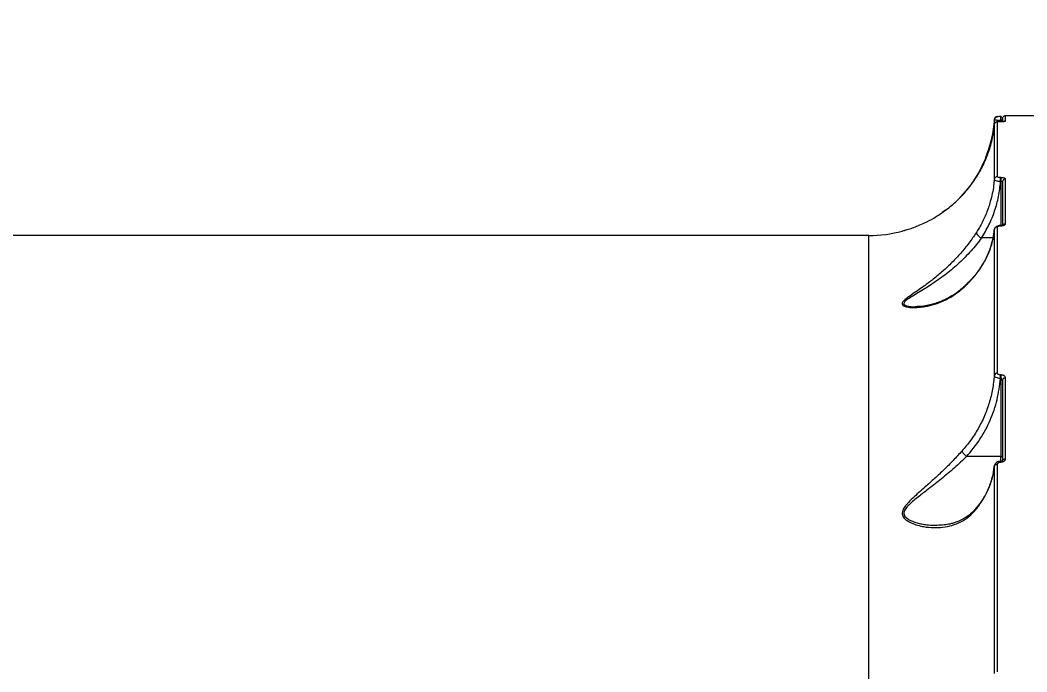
# Model space of a CAD drawing. Header units: millimetres. Extents: x -5609 to 5139, y -3980 to 3221.
# Drawn here: x 959 to 1279.1, y 470.4 to 677.4 of the extents above; entities that cross this region are included whole.
import ezdxf

# ---------------------------------------------------------------- set-up
doc = ezdxf.new("R2010")
doc.units = ezdxf.units.MM
doc.layers.add('DIKOM_ОБЪЕКТ', color=7, linetype='Continuous')
doc.layers.add('DIKOM_РАЗМЕР_ЗОНА', color=7, linetype='Continuous')
doc.styles.add('style1', font='arial.ttf', dxfattribs={"width": 0.8})
doc.dimstyles.new('1-50', dxfattribs={"dimtxt": 300, "dimasz": 200, "dimexe": 100, "dimexo": 0, "dimgap": 100, "dimtad": 1, "dimtxsty": 'style1', "dimcen": 200, "dimclrd": 7, "dimclre": 7, "dimclrt": 7, "dimadec": 1, "dimazin": 2, "dimtfac": 1, "dimtmove": 0, "dimatfit": 2, "dimfxl": 0, "dimlwd": 25, "dimlwe": 18, "dimarcsym": 0})

# ---------------------------------------------------------------- blocks, each defined once
blk = doc.blocks.new('A$Cc336a1e3')
at = {"color": 7, "linetype": 'Continuous', "lineweight": 15}
for p, q in [((4089.94, 1900.6), (4089.94, 1918.03)), ((4090.9, 1918.14), (4090.82, 1918.14)), ((4091.01, 1918.14), (4090.9, 1918.14)), ((4090.9, 1918.14), (4091, 1918.14)), ((4091, 1919.73), (4090.97, 1919.73)), ((4090.97, 1918.4), (4091, 1918.4)), ((4106, 1919.9), (4092.5, 1919.9)), ((4088.94, 1917.11), (4088.94, 1899.72)), ((4090.95, 1900.3), (4091, 1900.3)), ((4090.95, 1899.01), (4091, 1899.01)), ((4092.5, 1885.64), (4092.5, 1899.84)), ((4073.4, 1889.95), (4072.37, 1889.18)), ((4060.82, 1883.66), (4060.42, 1883.54)), ((4088.94, 1883.75), (4088.94, 1837.47)), ((4089, 1884.13), (4088.95, 1883.78)), ((4089.94, 1838.21), (4089.94, 1884.6)), ((4091.01, 1885.1), (4090.91, 1885.1)), ((4090.92, 1885.01), (4091, 1885.01)), ((4049.05, 1881.9), (3678.95, 1881.9)), ((4091, 1837.6), (4090.92, 1837.6)), ((4090.92, 1836.47), (4090.92, 1837.6)), ((4091, 1837.6), (4091, 1836.47)), ((4091, 1836.47), (4090.92, 1836.47)), ((4091, 1836.47), (4091, 1811.67)), ((4092.5, 1810.94), (4092.5, 1836.66)), ((4091, 1811.67), (4080.11, 1811.67)), ((4089.94, 1743.28), (4089.94, 1809.25)), ((4091.02, 1810.19), (4090.93, 1810.19)), ((4091, 1809.93), (4090.95, 1809.93)), ((4088.94, 1808.57), (4088.94, 1742.74))]:
    blk.add_line(p, q, dxfattribs=at)
at = {"color": 8, "linetype": 'Continuous', "lineweight": 15}
for p, q in [((4090.9, 1918.14), (4090.9, 1918.14)), ((4090.93, 1918.17), (4090.97, 1918.4)), ((4090.97, 1918.4), (4090.97, 1919.73)), ((4091, 1919.73), (4091, 1918.4)), ((4091, 1918.4), (4091, 1918.14)), ((4092.5, 1918.31), (4092.5, 1919.9)), ((4091, 1899.01), (4091, 1885.1)), ((4049.05, 1561.75), (4049.05, 1881.9)), ((4088.54, 1881.13), (4084.89, 1881.13)), ((4088.94, 1808.57), (4089.03, 1808.88)), ((4091, 1810.19), (4091, 1811.67))]:
    blk.add_line(p, q, dxfattribs=at)
at = {"color": 7, "linetype": 'Continuous', "lineweight": 15}
for centre, radius, start, end in [((4089.94, 1918.7), 1, 89.9857, 175.791), ((4089.94, 1917.03), 0.998, 89.881, 175.6673), ((4049.05, 1921.9), 40, 270, 285.3947), ((4086.2, 1884.2), 3.34, 205.1328, 246.7107), ((4089.9, 1883.63), 0.968, 87.8511, 172.9606), ((4089.86, 1837.28), 0.937, 85.1481, 168.4864)]:
    blk.add_arc(centre, radius, start, end, dxfattribs=at)
at = {"color": 8, "linetype": 'Continuous', "lineweight": 15}
blk.add_arc((4092.5, 1917.31), 1, 89.9764, 116.278, dxfattribs=at)
at = {"color": 7, "linetype": 'Continuous', "lineweight": 15}
for points, knots in [([(4088.94, 1918.78), (4088.85, 1917.75), (4088.65, 1915.69), (4088.06, 1912.63), (4087.27, 1909.61), (4086.55, 1907.64), (4086.18, 1906.66)], [0, 0, 0, 0, 0.248305, 0.498465, 0.749215, 1, 1, 1, 1]), ([(4090.97, 1918.4), (4090.83, 1918.4), (4090.55, 1918.41), (4090.16, 1918.45), (4089.8, 1918.49), (4089.4, 1918.55), (4089.02, 1918.65), (4088.97, 1918.73), (4088.94, 1918.78)], [0, 0, 0, 0, 0.128856, 0.257159, 0.383641, 0.50915, 0.755198, 1, 1, 1, 1]), ([(4090.97, 1919.71), (4090.76, 1919.71), (4090.34, 1919.7), (4089.83, 1919.6), (4089.46, 1919.43), (4089.22, 1919.24), (4089.04, 1918.99), (4089, 1918.81), (4088.98, 1918.71)], [0, 0, 0, 0, 0.235281, 0.475643, 0.604614, 0.737361, 0.870874, 1, 1, 1, 1]), ([(4089.98, 1918.06), (4089.92, 1918.06), (4089.83, 1918.05), (4089.76, 1918.01), (4089.75, 1918)], [0, 0, 0, 0, 0.80248, 1, 1, 1, 1]), ([(4089.94, 1918.03), (4089.95, 1918.04), (4089.97, 1918.07), (4090.13, 1918.1), (4090.32, 1918.12), (4090.49, 1918.13), (4090.69, 1918.14), (4090.83, 1918.14), (4090.9, 1918.14)], [0, 0, 0, 0, 0.248724, 0.498297, 0.626498, 0.749237, 0.875393, 1, 1, 1, 1]), ([(4091.28, 1919.48), (4091.27, 1919.51), (4091.25, 1919.58), (4091.17, 1919.66), (4091.06, 1919.7), (4091, 1919.71)], [0, 0, 0, 0, 0.180547, 0.581429, 1, 1, 1, 1]), ([(4091.5, 1918.78), (4091.49, 1918.74), (4091.48, 1918.65), (4091.41, 1918.55), (4091.32, 1918.48), (4091.23, 1918.44), (4091.12, 1918.41), (4091.04, 1918.4), (4091, 1918.4)], [0, 0, 0, 0, 0.250456, 0.500117, 0.633997, 0.750005, 0.88036, 1, 1, 1, 1]), ([(4091, 1918.14), (4091.11, 1918.14), (4091.33, 1918.14), (4091.64, 1918.16), (4091.91, 1918.17), (4092.2, 1918.2), (4092.45, 1918.25), (4092.48, 1918.29), (4092.5, 1918.31)], [0, 0, 0, 0, 0.126109, 0.250601, 0.373372, 0.501558, 0.751041, 1, 1, 1, 1]), ([(4092.6, 1919.9), (4092.5, 1919.9), (4092.3, 1919.9), (4092.01, 1919.79), (4091.73, 1919.58), (4091.54, 1919.27), (4091.51, 1919.02), (4091.5, 1918.9)], [0, 0, 0, 0, 0.172226, 0.360911, 0.558321, 0.787869, 1, 1, 1, 1]), ([(4091.5, 1918.74), (4091.5, 1918.8), (4091.5, 1918.9), (4091.5, 1918.37), (4091.5, 1918.15)], [0, 0, 0, 0, 0.587723, 1, 1, 1, 1]), ([(4072.66, 1889.36), (4073.87, 1890.28), (4076.3, 1892.12), (4079.39, 1895.25), (4082.09, 1898.58), (4083.79, 1901.24), (4084.82, 1903.11), (4085.36, 1904.16), (4085.86, 1905.22), (4086.31, 1906.26), (4086.73, 1907.32), (4087.12, 1908.4), (4087.38, 1909.17), (4087.53, 1909.69), (4087.72, 1910.3), (4087.92, 1911.06), (4088.12, 1911.86), (4088.24, 1912.37), (4088.33, 1912.83), (4088.48, 1913.58), (4088.66, 1914.61), (4088.83, 1915.9), (4088.91, 1916.72), (4088.94, 1917.11)], [0, 0, 0, 0, 0.12404, 0.249027, 0.374935, 0.500138, 0.534178, 0.570403, 0.608815, 0.643051, 0.677127, 0.715631, 0.751112, 0.754787, 0.767116, 0.81169, 0.829838, 0.846382, 0.861318, 0.874641, 0.920274, 0.962066, 1, 1, 1, 1]), ([(4086.18, 1906.66), (4085.68, 1905.47), (4084.93, 1903.69), (4083.64, 1901.36), (4082.25, 1899.1), (4080.41, 1896.54), (4078.79, 1894.81), (4078.03, 1894)], [0, 0, 0, 0, 0.25936, 0.387055, 0.517899, 0.775398, 1, 1, 1, 1]), ([(4088.94, 1899.72), (4088.88, 1899.08), (4088.74, 1897.59), (4088.34, 1895.25), (4087.78, 1892.95), (4087.13, 1890.86), (4086.45, 1889.04), (4085.67, 1887.25), (4084.86, 1885.63), (4084.04, 1884.15), (4083.45, 1883.23), (4083.18, 1882.78)], [0, 0, 0, 0, 0.105928, 0.249927, 0.397163, 0.499106, 0.61347, 0.720738, 0.820918, 0.914007, 1, 1, 1, 1]), ([(4084.89, 1881.13), (4085.71, 1882.51), (4087.36, 1885.26), (4089.14, 1889.71), (4090.42, 1894.3), (4090.77, 1897.44), (4090.95, 1899.01)], [0, 0, 0, 0, 0.249579, 0.500857, 0.750029, 1, 1, 1, 1]), ([(4089.94, 1900.6), (4089.82, 1900.59), (4089.57, 1900.56), (4089.24, 1900.36), (4089.01, 1900.07), (4088.96, 1899.83), (4088.94, 1899.72)], [0, 0, 0, 0, 0.241078, 0.500009, 0.758963, 1, 1, 1, 1]), ([(4090.95, 1899.01), (4090.68, 1899.03), (4090.16, 1899.07), (4089.5, 1899.24), (4089.03, 1899.46), (4088.97, 1899.63), (4088.94, 1899.72)], [0, 0, 0, 0, 0.249754, 0.499526, 0.749589, 1, 1, 1, 1]), ([(4090.95, 1900.3), (4090.81, 1900.3), (4090.55, 1900.31), (4090.22, 1900.38), (4089.99, 1900.48), (4089.96, 1900.56), (4089.94, 1900.6)], [0, 0, 0, 0, 0.249581, 0.499342, 0.749468, 1, 1, 1, 1]), ([(4090.95, 1899.01), (4090.95, 1899.14), (4090.95, 1899.33), (4090.95, 1899.6), (4090.95, 1899.8), (4090.95, 1899.97), (4090.95, 1900.17), (4090.95, 1900.25), (4090.95, 1900.3)], [0, 0, 0, 0, 0.239018, 0.36808, 0.500013, 0.631914, 0.761019, 1, 1, 1, 1]), ([(4092.5, 1899.84), (4092.48, 1899.9), (4092.43, 1900.02), (4092.09, 1900.17), (4091.59, 1900.28), (4091.2, 1900.29), (4091, 1900.3)], [0, 0, 0, 0, 0.250022, 0.499774, 0.749423, 1, 1, 1, 1]), ([(4091, 1900.3), (4091, 1900.25), (4091, 1900.17), (4091, 1899.97), (4091, 1899.8), (4091, 1899.6), (4091, 1899.33), (4091, 1899.14), (4091, 1899.01)], [0, 0, 0, 0, 0.238981, 0.368086, 0.499987, 0.63192, 0.760982, 1, 1, 1, 1]), ([(4091.5, 1898.89), (4091.5, 1898.9), (4091.49, 1898.92), (4091.44, 1898.95), (4091.37, 1898.98), (4091.28, 1898.99), (4091.16, 1899.01), (4091.06, 1899.01), (4091, 1899.01)], [0, 0, 0, 0, 0.171344, 0.312286, 0.499792, 0.632152, 0.759854, 1, 1, 1, 1]), ([(4092.5, 1899.84), (4092.37, 1899.83), (4092.18, 1899.81), (4091.95, 1899.69), (4091.79, 1899.57), (4091.66, 1899.41), (4091.53, 1899.19), (4091.51, 1899.01), (4091.5, 1898.89)], [0, 0, 0, 0, 0.239396, 0.368346, 0.499956, 0.631611, 0.760501, 1, 1, 1, 1]), ([(4091.5, 1898.89), (4091.5, 1896.76), (4091.5, 1892.61), (4091.5, 1887.59), (4091.5, 1885.14)], [0, 0, 0, 0, 0.514408, 1, 1, 1, 1]), ([(4059.67, 1883.34), (4059.66, 1883.34), (4059.62, 1883.33), (4060.02, 1883.43), (4060.65, 1883.61), (4061.52, 1883.86), (4062.92, 1884.32), (4064.81, 1885.04), (4067.09, 1886.04), (4069.73, 1887.4), (4071.68, 1888.71), (4072.66, 1889.36)], [0, 0, 0, 0, 0.018536, 0.119572, 0.167316, 0.219856, 0.349948, 0.481357, 0.612122, 0.805921, 1, 1, 1, 1]), ([(4091, 1885.01), (4091.1, 1885.02), (4091.3, 1885.02), (4091.59, 1885.06), (4091.85, 1885.12), (4092.15, 1885.23), (4092.44, 1885.4), (4092.48, 1885.56), (4092.5, 1885.64)], [0, 0, 0, 0, 0.125374, 0.251065, 0.375645, 0.50129, 0.750452, 1, 1, 1, 1]), ([(4083.18, 1882.78), (4082.43, 1881.68), (4080.93, 1879.46), (4078.3, 1876.27), (4075.51, 1873.28), (4072.57, 1870.53), (4069.56, 1868.02), (4066.85, 1866), (4064.48, 1864.34), (4062.55, 1863.02), (4061.15, 1862.02), (4060.35, 1861.34), (4059.92, 1860.89), (4059.66, 1860.47), (4059.6, 1859.96), (4060, 1859.58), (4060.66, 1859.33), (4061.56, 1859.12), (4063, 1858.99), (4064.95, 1859.06), (4067.29, 1859.37), (4069.99, 1860.01), (4072.98, 1861.16), (4075.9, 1862.71), (4077.72, 1864.15), (4078.63, 1864.87)], [0, 0, 0, 0, 0.061624, 0.1235, 0.185047, 0.24716, 0.309269, 0.37131, 0.413373, 0.457563, 0.497768, 0.514668, 0.52998, 0.546368, 0.562627, 0.595088, 0.610334, 0.627162, 0.669028, 0.710913, 0.752795, 0.815156, 0.876768, 0.938202, 1, 1, 1, 1]), ([(4078.63, 1864.87), (4079.58, 1865.75), (4081.48, 1867.51), (4083.88, 1870.47), (4085.72, 1873.36), (4087.04, 1876.11), (4087.96, 1878.61), (4088.62, 1881.17), (4088.84, 1882.89), (4088.94, 1883.75)], [0, 0, 0, 0, 0.162543, 0.327082, 0.500002, 0.624405, 0.749787, 0.874451, 1, 1, 1, 1]), ([(4090.92, 1885.1), (4090.77, 1885.09), (4090.44, 1885.08), (4089.89, 1884.94), (4089.43, 1884.66), (4089.12, 1884.31), (4089.03, 1884.09), (4088.99, 1883.97)], [0, 0, 0, 0, 0.179917, 0.397817, 0.669014, 0.82746, 1, 1, 1, 1]), ([(4089.94, 1884.6), (4089.95, 1884.66), (4089.98, 1884.76), (4090.17, 1884.88), (4090.36, 1884.94), (4090.53, 1884.98), (4090.72, 1885.01), (4090.85, 1885.01), (4090.92, 1885.01)], [0, 0, 0, 0, 0.24979, 0.499035, 0.624656, 0.749212, 0.874502, 1, 1, 1, 1]), ([(4091.63, 1885.16), (4091.63, 1885.16), (4091.63, 1885.17), (4091.57, 1885.16), (4091.45, 1885.13), (4091.25, 1885.1), (4091.09, 1885.1), (4091, 1885.1)], [0, 0, 0, 0, 0.072793, 0.280478, 0.501584, 0.739266, 1, 1, 1, 1]), ([(4088.57, 1881.26), (4088.4, 1880.49), (4088, 1878.65), (4086.86, 1875.66), (4085.02, 1872.21), (4082.38, 1868.54), (4079.96, 1866.25), (4078.69, 1865.04)], [0, 0, 0, 0, 0.129599, 0.310191, 0.516667, 0.746165, 1, 1, 1, 1]), ([(4084.89, 1881.13), (4084.88, 1881.13), (4084.88, 1881.13), (4084.88, 1881.13), (4084.88, 1881.13)], [0, 0, 0, 0, 0.541822, 1, 1, 1, 1]), ([(4078.8, 1865.16), (4078.06, 1864.55), (4076.65, 1863.38), (4074.55, 1862.14), (4072.78, 1861.28), (4071.34, 1860.71), (4069.98, 1860.25), (4068.37, 1859.81), (4066.24, 1859.39), (4064.68, 1859.32), (4063.81, 1859.28)], [0, 0, 0, 0, 0.158433, 0.304702, 0.421235, 0.508498, 0.582229, 0.687994, 0.827717, 1, 1, 1, 1]), ([(4090.92, 1837.6), (4090.85, 1837.61), (4090.72, 1837.61), (4090.53, 1837.65), (4090.36, 1837.71), (4090.17, 1837.81), (4089.98, 1837.98), (4089.95, 1838.14), (4089.94, 1838.21)], [0, 0, 0, 0, 0.125352, 0.250294, 0.375038, 0.500445, 0.749636, 1, 1, 1, 1]), ([(4092.5, 1836.66), (4092.48, 1836.79), (4092.44, 1837.03), (4092.15, 1837.29), (4091.85, 1837.45), (4091.59, 1837.54), (4091.3, 1837.59), (4091.1, 1837.6), (4091, 1837.6)], [0, 0, 0, 0, 0.250008, 0.49912, 0.624969, 0.749444, 0.874971, 1, 1, 1, 1]), ([(4088.94, 1837.47), (4088.79, 1836), (4088.48, 1833.04), (4087.4, 1828.74), (4085.87, 1824.52), (4083.88, 1820.54), (4081.48, 1816.76), (4079.58, 1814.51), (4078.63, 1813.39)], [0, 0, 0, 0, 0.166897, 0.338269, 0.499945, 0.672743, 0.837316, 1, 1, 1, 1]), ([(4080.11, 1811.67), (4081.6, 1813.46), (4084.57, 1817.05), (4087.77, 1823.2), (4090.06, 1829.7), (4090.63, 1834.22), (4090.92, 1836.47)], [0, 0, 0, 0, 0.249885, 0.500219, 0.750222, 1, 1, 1, 1]), ([(4090.92, 1836.47), (4090.66, 1836.5), (4090.13, 1836.55), (4089.48, 1836.79), (4089.04, 1837.11), (4088.97, 1837.35), (4088.94, 1837.47)], [0, 0, 0, 0, 0.253155, 0.504924, 0.753607, 1, 1, 1, 1]), ([(4091.5, 1835.86), (4091.49, 1835.93), (4091.48, 1836.07), (4091.41, 1836.24), (4091.31, 1836.35), (4091.22, 1836.42), (4091.12, 1836.46), (4091.04, 1836.47), (4091, 1836.47)], [0, 0, 0, 0, 0.250392, 0.499928, 0.631986, 0.749646, 0.87849, 1, 1, 1, 1]), ([(4092.5, 1836.66), (4092.37, 1836.65), (4092.18, 1836.64), (4091.95, 1836.54), (4091.79, 1836.43), (4091.66, 1836.31), (4091.53, 1836.12), (4091.51, 1835.96), (4091.5, 1835.86)], [0, 0, 0, 0, 0.239415, 0.36839, 0.499985, 0.631673, 0.760566, 1, 1, 1, 1]), ([(4091.5, 1835.86), (4091.5, 1831.77), (4091.5, 1823.6), (4091.5, 1814.67), (4091.5, 1810.2)], [0, 0, 0, 0, 0.499997, 1, 1, 1, 1]), ([(4078.63, 1813.39), (4077.72, 1812.41), (4075.9, 1810.43), (4072.98, 1807.53), (4069.98, 1804.71), (4067.28, 1802.3), (4064.94, 1800.23), (4062.98, 1798.46), (4061.54, 1797.04), (4060.65, 1795.97), (4060.16, 1795.26), (4059.8, 1794.55), (4059.62, 1793.82), (4059.67, 1793.13), (4059.93, 1792.52), (4060.36, 1791.97), (4061.17, 1791.27), (4062.57, 1790.51), (4064.5, 1789.83), (4066.87, 1789.3), (4069.58, 1789.03), (4072.58, 1789.16), (4075.51, 1789.74), (4078.3, 1790.85), (4080.93, 1792.49), (4082.43, 1794.12), (4083.18, 1794.94)], [0, 0, 0, 0, 0.061431, 0.123424, 0.185395, 0.247304, 0.289235, 0.331456, 0.373396, 0.390111, 0.405265, 0.421543, 0.437763, 0.454174, 0.470435, 0.485803, 0.502761, 0.542864, 0.586854, 0.628962, 0.691468, 0.753211, 0.814854, 0.876835, 0.938305, 1, 1, 1, 1]), ([(4078.63, 1813.39), (4078.66, 1813.32), (4078.72, 1813.18), (4078.94, 1812.85), (4079.29, 1812.43), (4079.73, 1812), (4080, 1811.77), (4080.11, 1811.67)], [0, 0, 0, 0, 0.163064, 0.321619, 0.606623, 0.834185, 1, 1, 1, 1]), ([(4080.11, 1811.67), (4080.11, 1811.67), (4080.11, 1811.67), (4080.11, 1811.67), (4080.11, 1811.67), (4080.11, 1811.67)], [0, 0, 0, 0, 0.537653, 0.791533, 1, 1, 1, 1]), ([(4089, 1809), (4088.84, 1807.8), (4088.53, 1805.4), (4087.31, 1801.89), (4085.62, 1798.49), (4084.04, 1796.39), (4083.25, 1795.34)], [0, 0, 0, 0, 0.249188, 0.500437, 0.749812, 1, 1, 1, 1]), ([(4088.94, 1808.57), (4088.96, 1808.66), (4089.01, 1808.84), (4089.24, 1809.07), (4089.57, 1809.22), (4089.82, 1809.24), (4089.94, 1809.25)], [0, 0, 0, 0, 0.241077, 0.5, 0.758934, 1, 1, 1, 1]), ([(4090.95, 1810.19), (4090.7, 1810.17), (4090.23, 1810.13), (4089.62, 1809.81), (4089.18, 1809.39), (4089.05, 1809.03), (4088.99, 1808.86)], [0, 0, 0, 0, 0.279233, 0.541748, 0.783875, 1, 1, 1, 1]), ([(4089.94, 1809.25), (4089.96, 1809.34), (4089.99, 1809.52), (4090.22, 1809.74), (4090.55, 1809.9), (4090.81, 1809.92), (4090.95, 1809.93)], [0, 0, 0, 0, 0.250493, 0.500608, 0.75041, 1, 1, 1, 1]), ([(4091, 1811.67), (4091.07, 1811.67), (4091.2, 1811.67), (4091.36, 1811.63), (4091.48, 1811.57), (4091.49, 1811.53), (4091.5, 1811.51)], [0, 0, 0, 0, 0.250158, 0.500123, 0.750177, 1, 1, 1, 1]), ([(4091, 1809.93), (4091.2, 1809.95), (4091.59, 1809.98), (4092.09, 1810.21), (4092.43, 1810.55), (4092.48, 1810.81), (4092.5, 1810.94)], [0, 0, 0, 0, 0.250566, 0.500183, 0.749984, 1, 1, 1, 1]), ([(4091.53, 1810.34), (4091.53, 1810.34), (4091.54, 1810.34), (4091.51, 1810.31), (4091.42, 1810.27), (4091.32, 1810.23), (4091.18, 1810.2), (4091.06, 1810.2), (4091, 1810.19)], [0, 0, 0, 0, 0.081478, 0.344328, 0.489421, 0.646309, 0.815863, 1, 1, 1, 1]), ([(4091.5, 1810.2), (4091.51, 1810.3), (4091.53, 1810.44), (4091.66, 1810.61), (4091.79, 1810.73), (4091.95, 1810.83), (4092.18, 1810.92), (4092.37, 1810.93), (4092.5, 1810.94)], [0, 0, 0, 0, 0.239416, 0.368346, 0.500027, 0.631656, 0.760578, 1, 1, 1, 1]), ([(4083.18, 1794.94), (4083.89, 1795.89), (4085.46, 1797.98), (4086.84, 1800.7), (4087.78, 1803.11), (4088.34, 1804.97), (4088.74, 1806.87), (4088.88, 1808.06), (4088.94, 1808.57)], [0, 0, 0, 0, 0.227571, 0.499016, 0.601791, 0.75044, 0.894185, 1, 1, 1, 1]), ([(4083.31, 1795.45), (4082.7, 1794.75), (4081.53, 1793.43), (4079.68, 1792.14), (4078.08, 1791.31), (4076.85, 1790.82), (4075.79, 1790.49), (4074.59, 1790.19), (4072.88, 1789.89), (4071.49, 1789.85), (4070.7, 1789.82)], [0, 0, 0, 0, 0.180224, 0.343578, 0.471862, 0.564989, 0.626303, 0.711234, 0.835596, 1, 1, 1, 1])]:
    blk.add_open_spline(points, degree=3, knots=knots, dxfattribs=at)
at = {"color": 8, "linetype": 'Continuous', "lineweight": 15}
for points, knots in [([(4086.18, 1906.66), (4086.18, 1906.66), (4086.17, 1906.63), (4086.16, 1906.55), (4086.18, 1906.42), (4086.29, 1906.31), (4086.31, 1906.28)], [0, 0, 0, 0, 0.026034, 0.229227, 0.825704, 1, 1, 1, 1]), ([(4091.63, 1885.16), (4091.64, 1885.18), (4091.68, 1885.26), (4091.79, 1885.38), (4091.95, 1885.49), (4092.18, 1885.61), (4092.37, 1885.63), (4092.5, 1885.64)], [0, 0, 0, 0, 0.073605, 0.266699, 0.459763, 0.64888, 1, 1, 1, 1]), ([(4090.92, 1885.01), (4090.92, 1885.05), (4090.92, 1885.1), (4090.92, 1885.09), (4090.92, 1885.09)], [0, 0, 0, 0, 0.786032, 1, 1, 1, 1]), ([(4091, 1885.09), (4091, 1885.09), (4091, 1885.1), (4091, 1885.05), (4091, 1885.01)], [0, 0, 0, 0, 0.248428, 1, 1, 1, 1]), ([(4084.88, 1881.13), (4084.36, 1880.44), (4083.32, 1879.05), (4081.56, 1877), (4079.71, 1875.04), (4077.79, 1873.18), (4075.79, 1871.41), (4073.74, 1869.75), (4071.65, 1868.18), (4069.55, 1866.73), (4067.43, 1865.35), (4065.35, 1864.07), (4063.33, 1862.87), (4061.86, 1861.97), (4060.96, 1861.32), (4060.49, 1860.91), (4060.19, 1860.51), (4060.15, 1860.15), (4060.33, 1859.9), (4060.59, 1859.75), (4060.88, 1859.62), (4061.34, 1859.48), (4062.09, 1859.36), (4062.94, 1859.28), (4063.59, 1859.29), (4063.85, 1859.29)], [0, 0, 0, 0, 0.061909, 0.124465, 0.188221, 0.249292, 0.311244, 0.375499, 0.436662, 0.500131, 0.562245, 0.625736, 0.688483, 0.750183, 0.773708, 0.797232, 0.820976, 0.844412, 0.868017, 0.879488, 0.891676, 0.913664, 0.938655, 0.975421, 1, 1, 1, 1]), ([(4078.63, 1864.87), (4078.66, 1864.95), (4078.7, 1865.06), (4078.78, 1865.11), (4078.81, 1865.13)], [0, 0, 0, 0, 0.747124, 1, 1, 1, 1]), ([(4080.11, 1811.67), (4079.49, 1811.08), (4078.24, 1809.87), (4076.24, 1808.07), (4074.2, 1806.31), (4072.15, 1804.61), (4070.07, 1802.94), (4068.14, 1801.45), (4066.37, 1800.1), (4064.83, 1798.91), (4063.32, 1797.71), (4062.14, 1796.69), (4061.3, 1795.85), (4060.76, 1795.2), (4060.35, 1794.55), (4060.14, 1793.86), (4060.2, 1793.21), (4060.52, 1792.64), (4061, 1792.16), (4061.78, 1791.62), (4062.93, 1791.09), (4064.4, 1790.61), (4065.93, 1790.25), (4067.71, 1789.97), (4069.33, 1789.82), (4070.43, 1789.84), (4070.77, 1789.84)], [0, 0, 0, 0, 0.059293, 0.119346, 0.18131, 0.240571, 0.29841, 0.361427, 0.40649, 0.4518, 0.497264, 0.542719, 0.56671, 0.587829, 0.610716, 0.633544, 0.656407, 0.679108, 0.701948, 0.724641, 0.770149, 0.815295, 0.860378, 0.905571, 0.970271, 1, 1, 1, 1]), ([(4090.95, 1809.93), (4090.95, 1810.01), (4090.95, 1810.12), (4090.95, 1810.19), (4090.95, 1810.19), (4090.95, 1810.19)], [0, 0, 0, 0, 0.517727, 0.7974, 1, 1, 1, 1]), ([(4091, 1810.19), (4091, 1810.19), (4091, 1810.19), (4091, 1810.12), (4091, 1810.01), (4091, 1809.93)], [0, 0, 0, 0, 0.21955, 0.493278, 1, 1, 1, 1]), ([(4083.18, 1794.94), (4083.19, 1795.1), (4083.2, 1795.29), (4083.31, 1795.4), (4083.32, 1795.41)], [0, 0, 0, 0, 0.897921, 1, 1, 1, 1])]:
    blk.add_open_spline(points, degree=3, knots=knots, dxfattribs=at)
blk = doc.blocks.new('*D2')
at = {"layer": 'Defpoints', "color": 0, "transparency": 16777216}
for p in [(-5158.5, 3221.44), (639.33, 3221.44), (2080.28, -2772.9)]:
    blk.add_point(p, dxfattribs=at)
at = {"layer": 'DIKOM_РАЗМЕР_ЗОНА', "color": 7, "lineweight": 18, "transparency": 16777216}
for p, q in [((639.33, 3221.44), (-5258.5, 3221.44)), ((2080.28, -2772.9), (-5258.5, -2772.9))]:
    blk.add_line(p, q, dxfattribs=at)
at = {"layer": 'DIKOM_РАЗМЕР_ЗОНА', "color": 7, "lineweight": 25, "transparency": 16777216}
blk.add_line((-5158.5, -2572.9), (-5158.5, 3021.44), dxfattribs=at)
at = {"layer": 'DIKOM_РАЗМЕР_ЗОНА', "color": 7, "transparency": 16777216}
for points in [[(-5191.83, 3021.44), (-5125.17, 3021.44), (-5158.5, 3221.44)], [(-5191.83, -2572.9), (-5125.17, -2572.9), (-5158.5, -2772.9)]]:
    blk.add_solid(points, dxfattribs=at)
at = {"layer": 'DIKOM_РАЗМЕР_ЗОНА', "color": 7, "transparency": 16777216, "insert": (-5411.67, 224.27), "char_height": 300, "attachment_point": 5, "rotation": 90, "style": 'style1'}
blk.add_mtext('6000', dxfattribs=at)

msp = doc.modelspace()

# ---------------------------------------------------------------- block references
at = {"layer": 'DIKOM_ОБЪЕКТ'}
msp.add_blockref('A$Cc336a1e3', (-2820.166, -1272.903), dxfattribs=at)

# ---------------------------------------------------------------- dimensions: what is measured, and where the dimension line sits
at = {"layer": 'DIKOM_РАЗМЕР_ЗОНА'}
dim = msp.add_linear_dim(base=(-5158.5, 3221.444), p1=(2080.276, -2772.903), p2=(639.334, 3221.444), angle=90, text='6000', dimstyle='1-50', dxfattribs=at)
dim.commit()
dim.dimension.update_dxf_attribs({"geometry": '*D2', "text_midpoint": (-5158.5, 224.27), "dimtype": 160})

doc.saveas('drawing.dxf')
